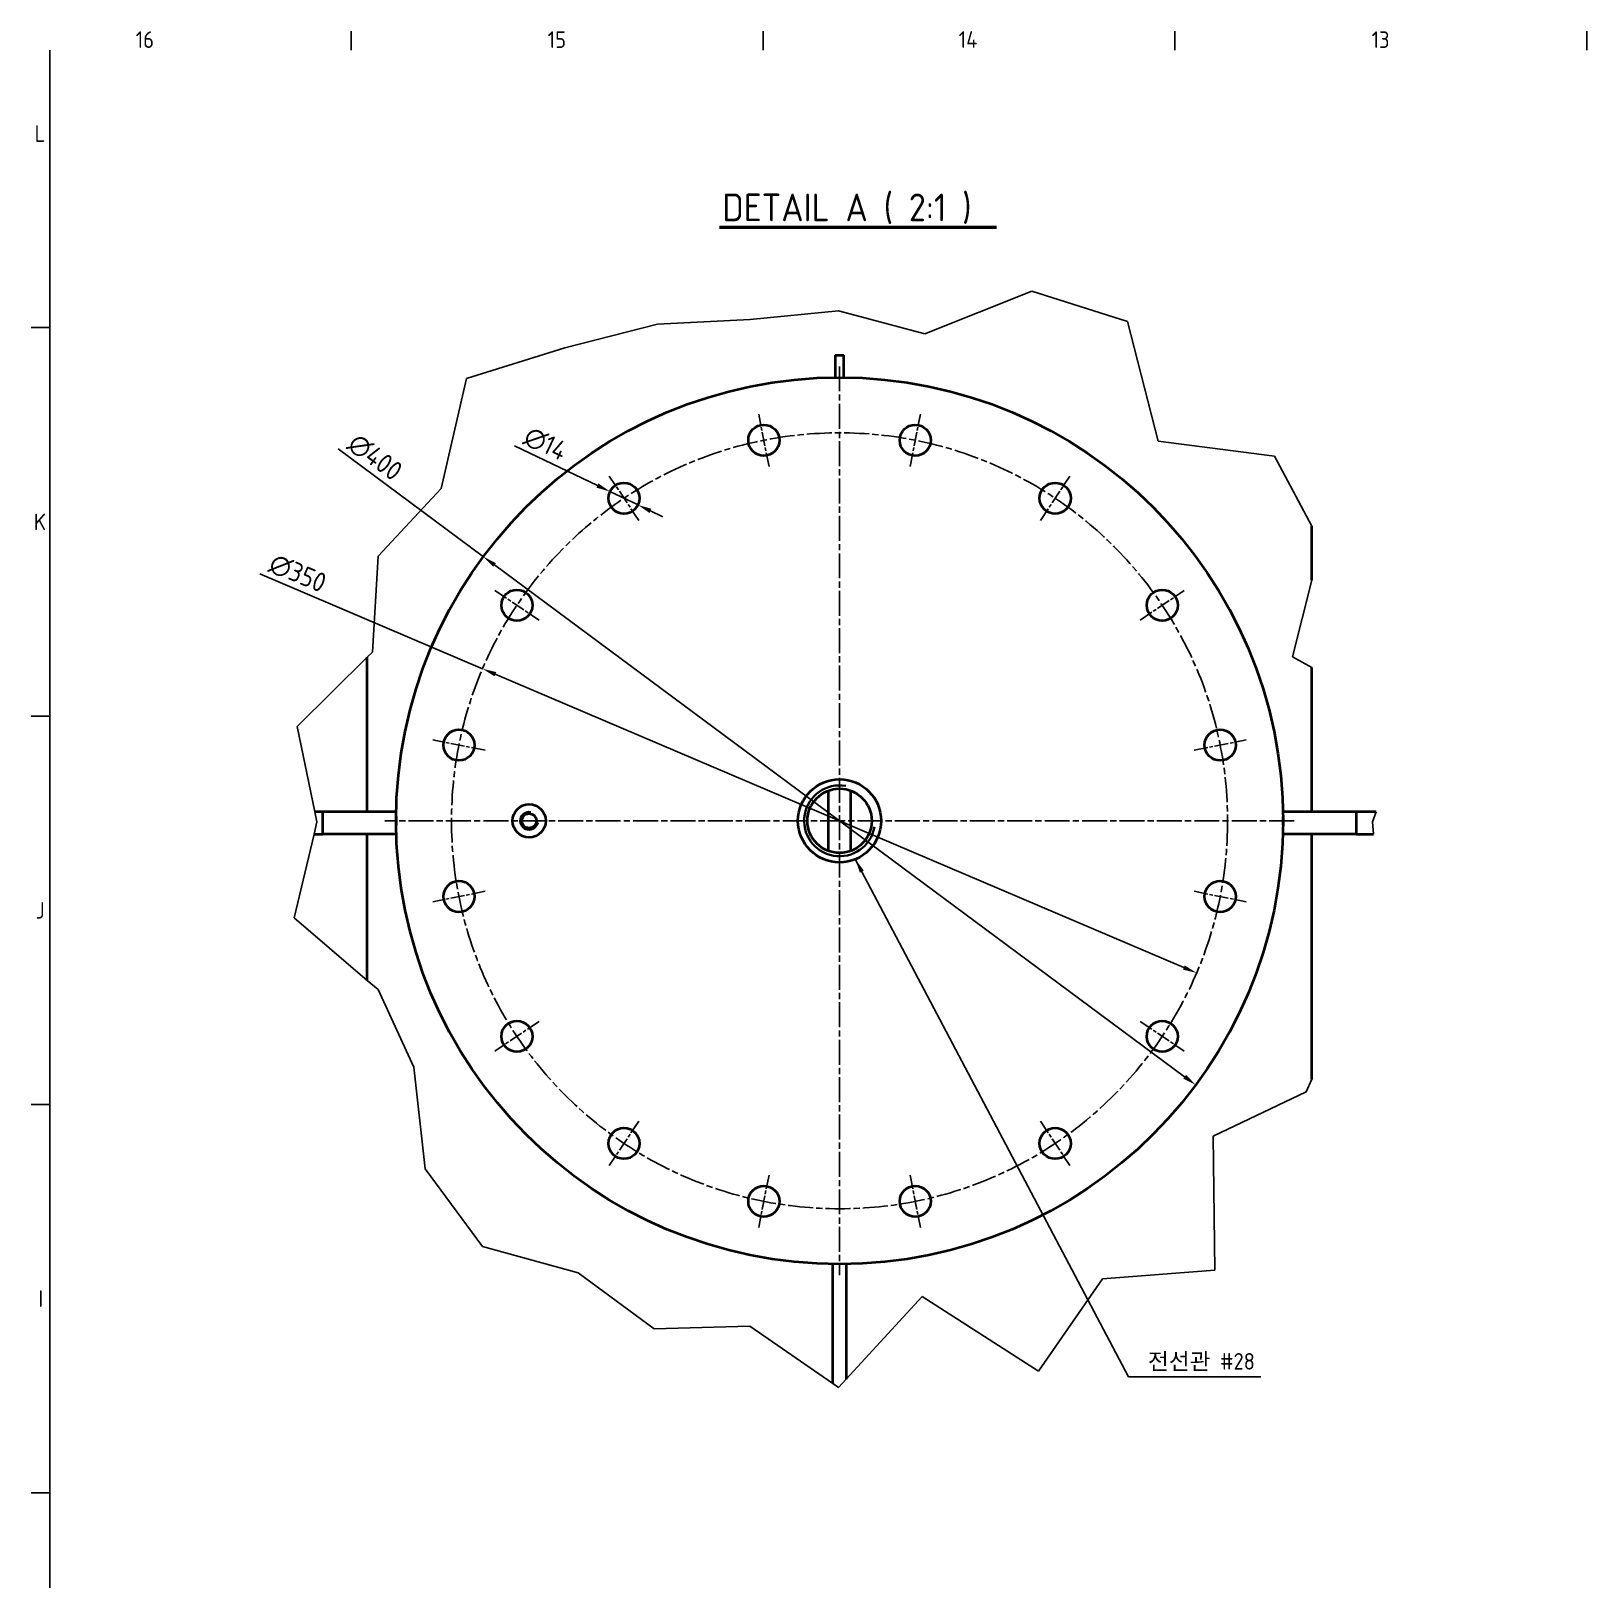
# Model space of a CAD drawing. Header units: millimetres. Extents: x 0 to 5945, y 0 to 4205.
# Drawn here: x 83 to 1486, y 2725 to 4122 of the extents above; entities that cross this region are included whole.
import ezdxf

# ---------------------------------------------------------------- set-up
doc = ezdxf.new("R2010")
doc.units = ezdxf.units.MM
doc.header["$LTSCALE"] = 5
doc.linetypes.add('CHAIN', pattern=[0.3543, 0.2362, -0.0295, 0.0591, -0.0295])
doc.layers.get('0').update_dxf_attribs({"color": 3, "lineweight": 25})
for name, color, linetype, lineweight in [('가시적인 것(ISO)', 3, 'Continuous', 40), ('가시적인 좁은 것(ISO)', 3, 'Continuous', 35), ('경계(ISO)', 7, 'Continuous', 25), ('기호(ISO)', 5, 'Continuous', 25), ('끊기 선(JIS)', 7, 'Continuous', 25), ('중심 표식(ISO)', 1, 'Continuous', 25), ('중심선(ISO)', 1, 'Continuous', 25), ('치수(ISO)', 2, 'Continuous', 25)]:
    doc.layers.add(name, color=color, linetype=linetype, lineweight=lineweight)
doc.styles.get("Standard").update_dxf_attribs({"font": 'isocp___.ttf'})
doc.styles.add('문자 텍스트_M2B', font='isocp.shx')
doc.styles.add('치수 텍스트_PSTEK_POSCO', font='isocp.shx')
doc.styles.add('텍스트 스타일513', font='isocp.shx')
doc.dimstyles.new('치수_PSTEK_POSCO', dxfattribs={"dimscale": 5, "dimtxt": 3.5, "dimasz": 2.5, "dimexe": 2, "dimexo": 2.5, "dimgap": 1, "dimtad": 1, "dimrnd": 1e-08, "dimdsep": 46, "dimtxsty": '치수 텍스트_PSTEK_POSCO', "dimcen": 0.09, "dimdle": 10, "dimclrd": 7, "dimclre": 7, "dimclrt": 2, "dimadec": 1, "dimazin": 2, "dimtfac": 1, "dimtmove": 0, "dimatfit": 3, "dimfxl": 0, "dimtolj": 1, "dimlwd": -1, "dimlwe": -1, "dimarcsym": 0})
doc.dimstyles.new('치수_PSTEK_POSCO$7', dxfattribs={"dimscale": 5, "dimtxt": 3.5, "dimasz": 2.5, "dimexe": 2, "dimexo": 2.5, "dimgap": 1, "dimtad": 1, "dimrnd": 1e-08, "dimdsep": 46, "dimtxsty": '치수 텍스트_PSTEK_POSCO', "dimcen": 0.09, "dimdle": 10, "dimclrd": 7, "dimclre": 7, "dimclrt": 2, "dimadec": 1, "dimazin": 2, "dimtfac": 1, "dimtmove": 0, "dimatfit": 3, "dimfxl": 0, "dimtolj": 1, "dimlwd": -1, "dimlwe": -1, "dimarcsym": 0})

# ---------------------------------------------------------------- blocks, each defined once
blk = doc.blocks.new('경계 Default Border')
at = {"layer": '경계(ISO)'}
for p, q in [((74.31, 821), (74.31, 824.4)), ((148.63, 821), (148.63, 824.4)), ((222.94, 821), (222.94, 824.4)), ((297.25, 821), (297.25, 824.4)), ((20, 770.92), (16.6, 770.92)), ((20, 700.83), (16.6, 700.83)), ((20, 630.75), (16.6, 630.75)), ((20, 560.67), (16.6, 560.67))]:
    blk.add_line(p, q, dxfattribs=at)
at = {"layer": '경계(ISO)', "flags": 128}
blk.add_lwpolyline([(20, 20), (20, 821)], dxfattribs=at)
at = {"layer": '경계(ISO)', "color": 2, "char_height": 3, "attachment_point": 7, "style": '문자 텍스트_M2B'}
for s, insert in [('16', (35.47, 821.37)), ('15', (109.79, 821.37)), ('14', (183.93, 821.4)), ('13', (258.41, 821.37)), ('L', (17.24, 804.43)), ('K', (17.08, 734.36)), ('J', (17.43, 664.26)), ('I', (17.91, 594.21))]:
    blk.add_mtext(s, dxfattribs=dict(at, insert=insert))
blk = doc.blocks.new('*D46')
at = {"layer": 'Defpoints', "color": 0}
for p in [(490.2, 3546.8), (1134.2, 3272.4)]:
    blk.add_point(p, dxfattribs=at)
at = {"layer": '치수(ISO)', "color": 7}
for p, q in [((490.2, 3546.8), (289.3, 3632.4)), ((1122.7, 3277.3), (501.7, 3541.9))]:
    blk.add_line(p, q, dxfattribs=at)
for points in [[(502.5, 3543.8), (500.9, 3540), (490.2, 3546.8)], [(1123.5, 3279.2), (1121.9, 3275.4), (1134.2, 3272.4)]]:
    blk.add_solid(points, dxfattribs=at)
at = {"layer": '치수(ISO)', "color": 2, "insert": (299.3, 3643.1), "char_height": 17.5, "attachment_point": 4, "rotation": 336.921, "style": '치수 텍스트_PSTEK_POSCO'}
blk.add_mtext('\\A1;∅350', dxfattribs=at)
blk = doc.blocks.new('*D47')
at = {"layer": 'Defpoints', "color": 0}
for p in [(490.9, 3647.9), (1133.5, 3171.3)]:
    blk.add_point(p, dxfattribs=at)
at = {"layer": '치수(ISO)', "color": 7}
for p, q in [((490.9, 3647.9), (359.9, 3745.1)), ((1123.4, 3178.8), (501, 3640.5))]:
    blk.add_line(p, q, dxfattribs=at)
for points in [[(502.2, 3642.1), (499.7, 3638.8), (490.9, 3647.9)], [(1124.7, 3180.5), (1122.2, 3177.1), (1133.5, 3171.3)]]:
    blk.add_solid(points, dxfattribs=at)
at = {"layer": '치수(ISO)', "color": 2, "insert": (372.1, 3753.2), "char_height": 17.5, "attachment_point": 4, "rotation": 323.4348, "style": '치수 텍스트_PSTEK_POSCO'}
blk.add_mtext('\\A1;∅400', dxfattribs=at)
blk = doc.blocks.new('*D48')
at = {"layer": 'Defpoints', "color": 0}
for p in [(605.1, 3706.7), (630.4, 3694.6)]:
    blk.add_point(p, dxfattribs=at)
at = {"layer": '치수(ISO)', "color": 7}
for p, q in [((593.8, 3712.1), (519, 3747.9)), ((630.4, 3694.6), (605.1, 3706.7)), ((641.6, 3689.2), (652.9, 3683.8))]:
    blk.add_line(p, q, dxfattribs=at)
for points in [[(594.7, 3714), (592.9, 3710.2), (605.1, 3706.7)], [(642.5, 3691.1), (640.8, 3687.3), (630.4, 3694.6)]]:
    blk.add_solid(points, dxfattribs=at)
at = {"layer": '치수(ISO)', "color": 2, "insert": (529.4, 3758.1), "char_height": 17.5, "attachment_point": 4, "rotation": 334.4502, "style": '치수 텍스트_PSTEK_POSCO'}
blk.add_mtext('\\A1;∅14', dxfattribs=at)

msp = doc.modelspace()

# ---------------------------------------------------------------- linework, layer by layer
at = {"layer": '가시적인 것(ISO)'}
for p, q in [((808.19, 3829.628), (808.19, 3809.608)), ((808.19, 3829.628), (816.19, 3829.628)), ((816.19, 3809.608), (816.19, 3829.628)), ((1238.19, 3626.786), (1238.19, 3675.485)), ((386.19, 3417.628), (386.19, 3557.115)), ((1238.19, 3417.628), (1238.19, 3547.987)), ((802.19, 3382.407), (802.19, 3436.85)), ((822.19, 3436.85), (822.19, 3382.407)), ((346.19, 3417.628), (338.954, 3417.628)), ((346.19, 3397.628), (346.19, 3417.628)), ((412.27, 3417.628), (346.19, 3417.628)), ((412.19, 3413.628), (412.21, 3413.628)), ((412.19, 3413.628), (412.19, 3409.628)), ((1278.19, 3417.628), (1212.11, 3417.628)), ((1212.17, 3413.628), (1212.19, 3413.628)), ((1212.19, 3409.628), (1212.19, 3413.628)), ((1296.179, 3417.628), (1278.19, 3417.628)), ((1278.19, 3417.628), (1278.19, 3397.628)), ((338.22, 3397.628), (346.19, 3397.628)), ((412.37, 3397.628), (346.19, 3397.628)), ((386.19, 3265.692), (386.19, 3397.628)), ((412.19, 3409.628), (412.19, 3405.628)), ((412.21, 3405.628), (412.19, 3405.628)), ((1278.19, 3397.628), (1212.01, 3397.628)), ((1212.19, 3405.628), (1212.17, 3405.628)), ((1212.19, 3405.628), (1212.19, 3409.628)), ((1238.19, 3176.638), (1238.19, 3397.628)), ((1278.19, 3397.628), (1293.831, 3397.628)), ((806.19, 2901.941), (806.19, 3009.673)), ((818.19, 3009.673), (818.19, 2905.807))]:
    msp.add_line(p, q, dxfattribs=at)
for centre, radius in [((812.19, 3409.628), 400), ((743.909, 3752.903), 14), ((880.472, 3752.903), 14), ((617.741, 3700.643), 14), ((1006.64, 3700.643), 14), ((521.176, 3604.078), 14), ((1103.205, 3604.078), 14), ((468.915, 3477.91), 14), ((1155.465, 3477.91), 14), ((812.19, 3409.628), 37.5), ((812.19, 3409.628), 29), ((532.19, 3409.628), 15), ((532.19, 3409.628), 6.647), ((468.915, 3341.347), 14), ((1155.465, 3341.347), 14), ((521.176, 3215.179), 14), ((1103.205, 3215.179), 14), ((617.741, 3118.614), 14), ((1006.64, 3118.614), 14), ((743.909, 3066.353), 14), ((880.472, 3066.353), 14)]:
    msp.add_circle(centre, radius, dxfattribs=at)
at = {"layer": '가시적인 좁은 것(ISO)'}
for centre, radius in [((812.19, 3409.628), 31.958), ((532.19, 3409.628), 8)]:
    msp.add_arc(centre, radius, 80, 350, dxfattribs=at)
at = {"layer": '기호(ISO)', "color": 7, "lineweight": 50}
msp.add_line((703.836, 3945.282), (953.865, 3945.282), dxfattribs=at)
at = {"layer": '끊기 선(JIS)'}
for p, q in [((889.02, 3849.032), (985.65, 3887.451)), ((985.65, 3887.451), (1071.987, 3860.009)), ((647.893, 3857.699), (731.414, 3861.966)), ((731.414, 3861.966), (811.357, 3869.737)), ((811.357, 3869.737), (889.02, 3849.032)), ((1071.987, 3860.009), (1099.579, 3752.075)), ((564.439, 3836.26), (647.893, 3857.699)), ((475.64, 3808.677), (564.439, 3836.26)), ((452.807, 3709.444), (475.64, 3808.677)), ((1099.579, 3752.075), (1204.554, 3738.516)), ((1204.554, 3738.516), (1238.19, 3675.485)), ((396.059, 3648.358), (452.807, 3709.444)), ((390.787, 3561.66), (396.059, 3648.358)), ((1238.19, 3626.786), (1220.707, 3557.577)), ((323.059, 3494.686), (386.19, 3557.115)), ((386.19, 3557.115), (390.787, 3561.66)), ((1220.707, 3557.577), (1238.19, 3547.987)), ((338.954, 3417.628), (323.059, 3494.686)), ((340.82, 3408.585), (338.954, 3417.628)), ((1296.179, 3417.628), (1292.808, 3408.585)), ((320.277, 3321.995), (338.22, 3397.628)), ((338.22, 3397.628), (340.82, 3408.585)), ((1292.808, 3408.585), (1293.831, 3397.628)), ((386.19, 3265.692), (320.277, 3321.995)), ((395.922, 3257.379), (386.19, 3265.692)), ((428.248, 3187.398), (395.922, 3257.379)), ((438.296, 3095.55), (428.248, 3187.398)), ((1238.19, 3176.638), (1233.098, 3165.093)), ((1233.098, 3165.093), (1149.106, 3125.18)), ((1149.106, 3125.18), (1150.597, 3004.294)), ((490.102, 3025.728), (438.296, 3095.55)), ((576.436, 3001.69), (490.102, 3025.728)), ((1150.597, 3004.294), (1049.243, 2996.554)), ((644.899, 2951.245), (576.436, 3001.69)), ((1049.243, 2996.554), (991.674, 2913.167)), ((886.844, 2980.475), (818.19, 2905.807)), ((991.674, 2913.167), (886.844, 2980.475)), ((731.155, 2953.74), (644.899, 2951.245)), ((806.19, 2901.941), (731.155, 2953.74)), ((818.19, 2905.807), (811.357, 2898.375)), ((811.357, 2898.375), (806.19, 2901.941))]:
    msp.add_line(p, q, dxfattribs=at)
at = {"layer": '중심 표식(ISO)', "linetype": 'CHAIN', "ltscale": 19.051651}
for p, q in [((812.19, 3819.628), (812.19, 2999.628)), ((1222.19, 3409.628), (402.19, 3409.628))]:
    msp.add_line(p, q, dxfattribs=at)
at = {"layer": '중심 표식(ISO)', "linetype": 'CHAIN', "ltscale": 10.667491}
for p, q in [((748.591, 3729.364), (739.227, 3776.442)), ((875.79, 3729.364), (885.154, 3776.442)), ((631.074, 3680.687), (604.407, 3720.598)), ((993.306, 3680.687), (1019.974, 3720.598)), ((501.221, 3617.412), (541.131, 3590.744)), ((1083.249, 3590.744), (1123.16, 3617.412)), ((492.454, 3473.228), (445.377, 3482.592)), ((1131.926, 3473.228), (1179.004, 3482.592)), ((492.454, 3346.029), (445.377, 3336.664)), ((1131.926, 3346.029), (1179.004, 3336.664)), ((541.131, 3228.512), (501.221, 3201.845)), ((1083.249, 3228.512), (1123.16, 3201.845)), ((631.074, 3138.569), (604.407, 3098.659)), ((993.306, 3138.569), (1019.974, 3098.659)), ((748.591, 3089.892), (739.227, 3042.815)), ((875.79, 3089.892), (885.154, 3042.815))]:
    msp.add_line(p, q, dxfattribs=at)
at = {"layer": '중심선(ISO)', "linetype": 'CHAIN', "ltscale": 19.051651}
msp.add_circle((812.19, 3409.628), 350, dxfattribs=at)

# ---------------------------------------------------------------- block references
at = {"xscale": 5, "yscale": 5, "zscale": 5}
msp.add_blockref('경계 Default Border', (0, 0), dxfattribs=at)

# ---------------------------------------------------------------- texts
at = {"insert": (1090.34, 2929.478), "char_height": 15, "attachment_point": 1}
msp.add_mtext('{\\fGulim|b0|i0|c129|p50;\\C2;전선관\\fISOCP|b0|i0|c0|p2; #28}', dxfattribs=at)
at = {"layer": '기호(ISO)', "color": 7, "insert": (706.436, 3948.047), "char_height": 25, "attachment_point": 7, "style": '텍스트 스타일513'}
msp.add_mtext('DETAIL A ( 2:1 )', dxfattribs=at)

# ---------------------------------------------------------------- dimensions: what is measured, and where the dimension line sits
at = {"layer": '치수(ISO)', "color": 7}
for p1, p2, picture, middle in [((1133.462, 3171.333), (490.919, 3647.923), '*D47', (383.6, 3727.524)), ((630.372, 3694.604), (605.11, 3706.681), '*D48', (538.489, 3738.528)), ((1134.178, 3272.428), (490.202, 3546.828), '*D46', (315.685, 3621.19))]:
    dim = msp.add_diameter_dim_2p(p1=p1, p2=p2, dimstyle='치수_PSTEK_POSCO', override={"dimdec": 2, "dimlfac": 0.5, "dimtp": 0, "dimtm": 0, "dimtdec": 2, "dimatfit": 2}, dxfattribs=at)
    dim.commit()
    dim.dimension.update_dxf_attribs({"geometry": picture, "text_midpoint": middle, "dimtype": 163})

# ---------------------------------------------------------------- leaders
at = {"layer": '치수(ISO)', "color": 7, "annotation_type": 0, "has_hookline": 1, "hookline_direction": 0, "text_width": 101.833}
msp.add_leader([(826.41, 3374.929), (1072.84, 2908.109), (1085.34, 2908.109)], dimstyle='치수_PSTEK_POSCO$7', override={"dimlfac": 0.5, "dimatfit": 2}, dxfattribs=at)

doc.saveas('drawing.dxf')
